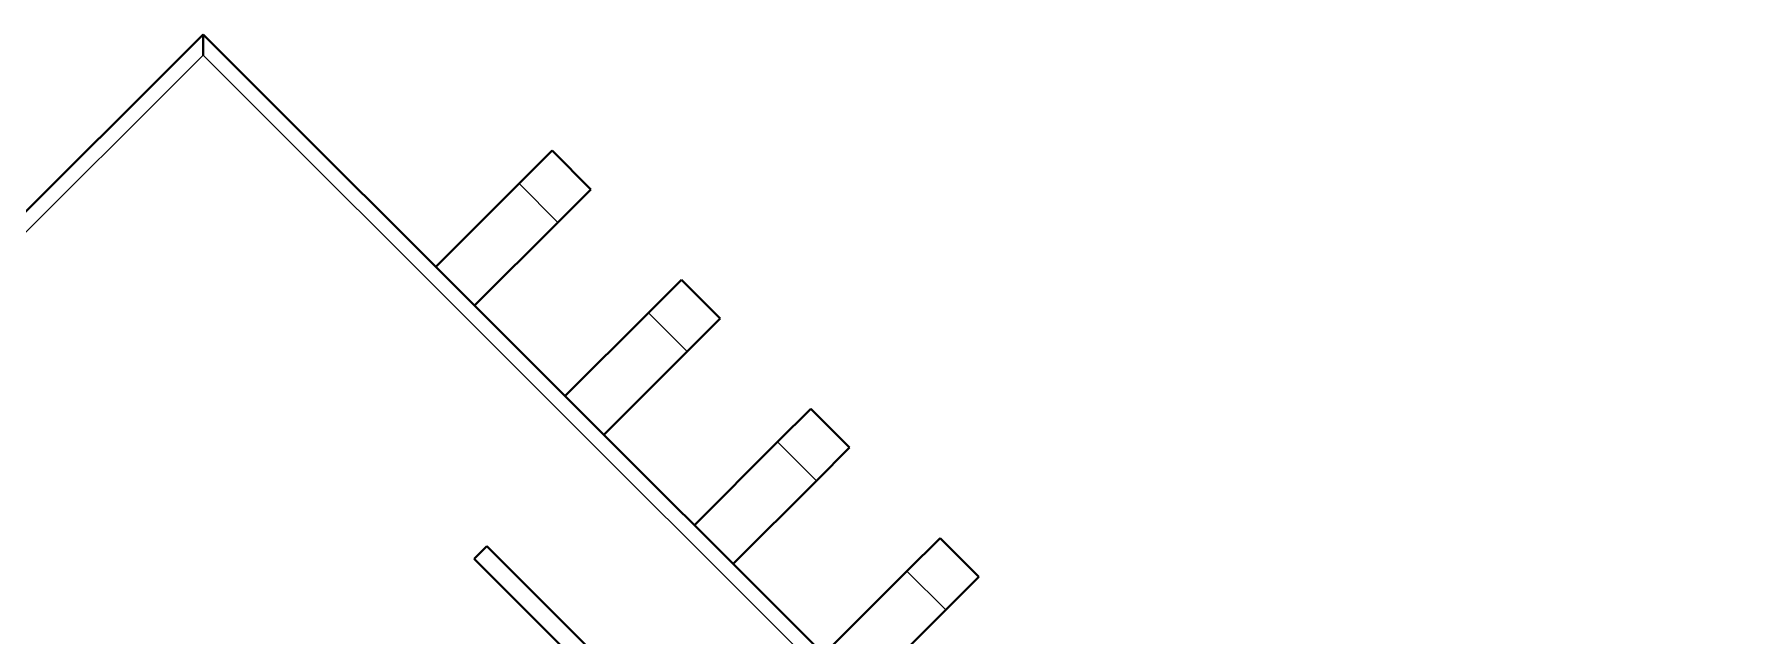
# Model space of a CAD drawing. Header units: inches. Extents: x 7.25 to 10.75, y 3.17 to 5.42.
# Drawn here: x 8.2077 to 8.3929, y 4.5542 to 4.619 of the extents above; entities that cross this region are included whole.
import ezdxf

# ---------------------------------------------------------------- set-up
doc = ezdxf.new("R2010")
doc.units = ezdxf.units.IN
doc.header["$LTSCALE"] = 0.5
doc.header["$MEASUREMENT"] = 0
doc.layers.add('TANGENT_LINES', color=7, linetype='Continuous', lineweight=15)
doc.layers.add('Visible', color=7, linetype='Continuous', lineweight=40)

msp = doc.modelspace()

# ---------------------------------------------------------------- linework, layer by layer
at = {"layer": 'TANGENT_LINES'}
for p, q in [((8.225883613814721, 4.616754978703775), (8.061077623868881, 4.451948988757932)), ((8.390689603760563, 4.451948988757937), (8.225883613814721, 4.616754978703775)), ((8.259903127369641, 4.602891670855513), (8.264078954817593, 4.598715843407561)), ((8.27382255219615, 4.588972246029006), (8.277998379644101, 4.584796418581054)), ((8.287741977022657, 4.575052821202499), (8.291917804470609, 4.570876993754547)), ((8.301661401849163, 4.561133396375992), (8.305837229297115, 4.55695756892804))]:
    msp.add_line(p, q, dxfattribs=at)
at = {"layer": 'Visible'}
for p, q in [((8.05885051589664, 4.451948988757932), (8.225883613814721, 4.618982086676017)), ((8.225883613814721, 4.618982086676017), (8.392916711732804, 4.451948988757937)), ((8.225883613814721, 4.616754978703775), (8.225883613814721, 4.618982086676017)), ((8.263466060846289, 4.606454604332161), (8.259903127369641, 4.602891670855513)), ((8.263466060846289, 4.606454604332161), (8.267641888294241, 4.602278776884209)), ((8.259903127369641, 4.602891670855513), (8.250938578502433, 4.593927121988304)), ((8.264078954817595, 4.598715843407561), (8.267641888294243, 4.602278776884209)), ((8.255114405950385, 4.589751294540352), (8.264078954817593, 4.598715843407561)), ((8.277385485672797, 4.592535179505654), (8.27382255219615, 4.588972246029006)), ((8.277385485672797, 4.592535179505654), (8.281561313120749, 4.588359352057702)), ((8.27382255219615, 4.588972246029006), (8.264858003328941, 4.580007697161797)), ((8.277998379644101, 4.584796418581054), (8.281561313120749, 4.588359352057702)), ((8.269033830776893, 4.575831869713845), (8.277998379644101, 4.584796418581054)), ((8.291304910499305, 4.578615754679147), (8.287741977022657, 4.575052821202499)), ((8.291304910499303, 4.578615754679147), (8.295480737947257, 4.574439927231195)), ((8.287741977022657, 4.575052821202499), (8.278777428155447, 4.566088272335291)), ((8.291917804470609, 4.570876993754547), (8.295480737947257, 4.574439927231195)), ((8.282953255603399, 4.561912444887339), (8.291917804470609, 4.570876993754547)), ((8.255067696929666, 4.562444549235341), (8.256441793995872, 4.563818646301548)), ((8.256441793995872, 4.563818646301548), (8.270182764657937, 4.550077675639484)), ((8.30522433532581, 4.56469632985264), (8.301661401849163, 4.561133396375992)), ((8.30522433532581, 4.56469632985264), (8.309400162773763, 4.560520502404688)), ((8.270379064238824, 4.547133181926184), (8.255067696929666, 4.562444549235341)), ((8.301661401849163, 4.561133396375992), (8.292696852981955, 4.552168847508784)), ((8.305837229297115, 4.55695756892804), (8.309400162773763, 4.560520502404688)), ((8.296872680429907, 4.547993020060832), (8.305837229297115, 4.55695756892804))]:
    msp.add_line(p, q, dxfattribs=at)

doc.saveas('drawing.dxf')
